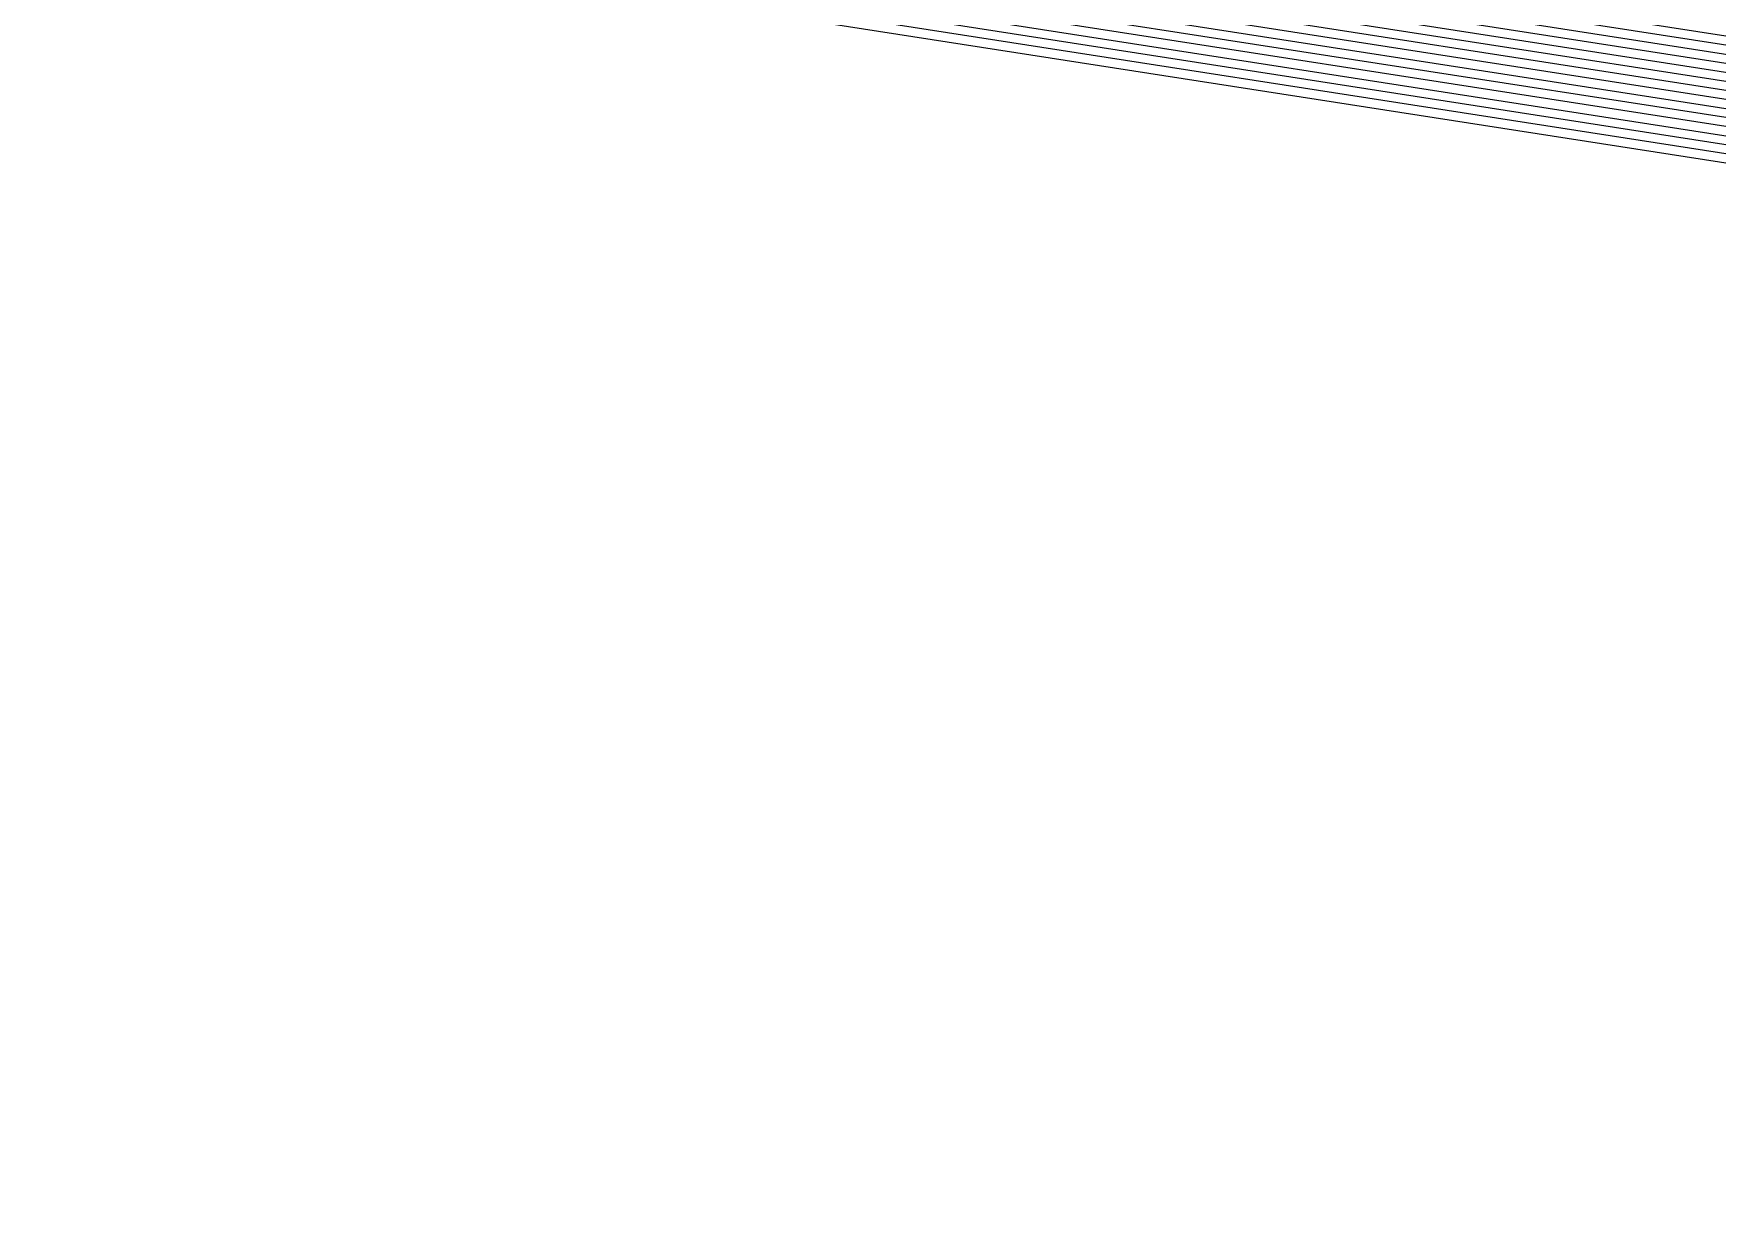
# Model space of a CAD drawing. Extents: x 7084 to 11035, y 13750 to 16729.
# Drawn here: x 8662.1 to 8748.9, y 13833.5 to 13893.8 of the extents above; entities that cross this region are included whole.
import ezdxf

# ---------------------------------------------------------------- set-up
doc = ezdxf.new("R2010")
doc.units = 0
doc.layers.add('Default', color=7, linetype='Continuous')

msp = doc.modelspace()

# ---------------------------------------------------------------- linework, layer by layer
at = {"layer": 'Default'}
for points in [[(10906.088, 15959.085), (11031.986, 15527.277), (11032.908, 15525.162), (10960.966, 15033.381), (10960.851, 15030.536), (10846.943, 14082.957), (10845.791, 14077.499), (10707.903, 13891.581), (10706.059, 13889.236), (10448.268, 13751.298), (9956.667, 13805.274), (9955.207, 13808.925), (9950.982, 13807.388), (9531.322, 13801.39), (9529.863, 13799.891), (8936.344, 13859.865), (8931.12, 13860.71), (8121.776, 13986.654)], [(10905.552, 15958.392), (11031.206, 15527.421), (11032.358, 15524.778), (10960.556, 15033.949), (10960.412, 15030.394), (10846.725, 14084.651), (10845.285, 14077.828), (10707.663, 13892.271), (10705.359, 13889.339), (10448.067, 13751.668), (9957.419, 13805.539), (9955.594, 13810.104), (9950.313, 13808.182), (9531.466, 13802.197), (9529.642, 13800.323), (8937.273, 13860.18), (8930.743, 13861.237), (8122.968, 13986.937)], [(8124.16, 13987.219), (8930.367, 13861.763), (8938.203, 13860.495), (9529.421, 13800.754), (9531.61, 13803.003), (9949.644, 13808.977), (9955.981, 13811.283), (9958.171, 13805.805), (10447.867, 13752.038), (10704.659, 13889.443), (10707.424, 13892.96), (10844.778, 14078.157), (10846.506, 14086.345), (10959.973, 15030.251), (10960.145, 15034.518), (11031.808, 15524.393), (11030.425, 15527.565), (10905.015, 15957.699)], [(10904.479, 15957.006), (11029.645, 15527.708), (11031.258, 15524.009), (10959.735, 15035.086), (10959.533, 15030.108), (10846.288, 14088.038), (10844.271, 14078.486), (10707.185, 13893.649), (10703.958, 13889.546), (10447.666, 13752.409), (9958.923, 13806.071), (9956.368, 13812.462), (9948.975, 13809.771), (9531.755, 13803.809), (9529.2, 13801.185), (8939.132, 13860.81), (8929.991, 13862.29), (8125.352, 13987.501)], [(8127.736, 13988.066), (8929.238, 13863.342), (8940.991, 13861.44), (9528.759, 13802.047), (9532.043, 13805.421), (9947.636, 13811.36), (9957.143, 13814.82), (9960.427, 13806.603), (10447.265, 13753.15), (10702.558, 13889.752), (10706.706, 13895.028), (10843.258, 14079.144), (10845.851, 14091.426), (10958.655, 15029.823), (10958.914, 15036.223), (11030.159, 15523.239), (11028.084, 15527.996), (10903.406, 15955.62)], [(8130.12, 13988.631), (8928.485, 13864.395), (8942.85, 13862.07), (9528.317, 13802.91), (9532.331, 13807.033), (9946.298, 13812.949), (9957.917, 13817.177), (9961.931, 13807.135), (10446.863, 13753.891), (10701.157, 13889.958), (10706.227, 13896.407), (10842.245, 14079.802), (10845.414, 14094.813), (10957.776, 15029.537), (10958.093, 15037.36), (11029.059, 15522.47), (11026.524, 15528.284), (10902.334, 15954.235)], [(8131.312, 13988.913), (8928.108, 13864.922), (8943.78, 13862.385), (9528.097, 13803.341), (9532.475, 13807.839), (9945.629, 13813.743), (9958.304, 13818.356), (9962.683, 13807.4), (10446.663, 13754.261), (10700.457, 13890.061), (10705.988, 13897.096), (10841.738, 14080.131), (10845.195, 14096.507), (10957.337, 15029.395), (10957.683, 15037.929), (11028.509, 15522.086), (11025.743, 15528.428), (10901.797, 15953.542)], [(8132.504, 13989.196), (8927.732, 13865.448), (8944.709, 13862.7), (9527.876, 13803.772), (9532.62, 13808.645), (9944.96, 13814.538), (9958.691, 13819.535), (9963.435, 13807.666), (10446.462, 13754.632), (10699.757, 13890.165), (10705.749, 13897.785), (10841.232, 14080.46), (10844.977, 14098.2), (10956.898, 15029.252), (10957.272, 15038.497), (11027.959, 15521.701), (11024.963, 15528.572), (10901.261, 15952.849)], [(7446.388, 14178.927), (8117.008, 13985.525), (8932.626, 13858.605), (9530.745, 13798.166), (9953.658, 13804.21), (10449.071, 13749.816), (9530.745, 13798.166), (9953.658, 13804.21), (10449.071, 13749.816), (10708.86, 13888.824), (10847.817, 14076.182), (11035.107, 15526.701), (10962.608, 15031.107), (10847.817, 14076.182), (10636.361, 13755.86), (10708.86, 13888.824), (10636.361, 13755.86), (10449.071, 13749.816), (10708.86, 13888.824)], [(11034.008, 15525.932), (10961.787, 15032.244), (10961.73, 15030.822), (10847.38, 14079.57), (10846.804, 14076.84), (10708.382, 13890.202), (10707.46, 13889.03), (10448.669, 13750.557), (9955.162, 13804.742), (9954.433, 13806.568), (9952.32, 13805.799), (9531.034, 13799.778), (9530.304, 13799.029), (8934.485, 13859.235), (8931.873, 13859.657), (8119.392, 13986.09)], [(10962.198, 15031.675), (10962.169, 15030.964), (10847.599, 14077.876), (10847.311, 14076.511), (10708.621, 13889.513), (10708.16, 13888.927), (10448.87, 13750.186), (9954.41, 13804.476), (9954.046, 13805.389), (9952.989, 13805.005), (9530.89, 13798.972), (9530.525, 13798.598), (8933.555, 13858.92), (8932.249, 13859.131), (8118.2, 13985.807)], [(8133.697, 13989.478), (8927.356, 13865.975), (8945.639, 13863.015), (9527.655, 13804.204), (9532.764, 13809.451), (9944.291, 13815.332), (9959.078, 13820.714), (9964.187, 13807.932)], [(9531.899, 13804.615), (9528.98, 13801.616), (8940.062, 13861.125), (8929.614, 13862.816), (8126.544, 13987.784)], [(8128.928, 13988.349), (8928.861, 13863.869), (8941.921, 13861.755), (9528.538, 13802.479), (9532.187, 13806.227), (9946.967, 13812.154)], [(8120.584, 13986.372), (8931.496, 13860.184), (8935.414, 13859.55), (9530.083, 13799.46), (9531.178, 13800.584), (9951.651, 13806.593), (9954.82, 13807.747), (9955.915, 13805.008), (10448.469, 13750.927)]]:
    msp.add_lwpolyline(points, dxfattribs=at)

doc.saveas('drawing.dxf')
